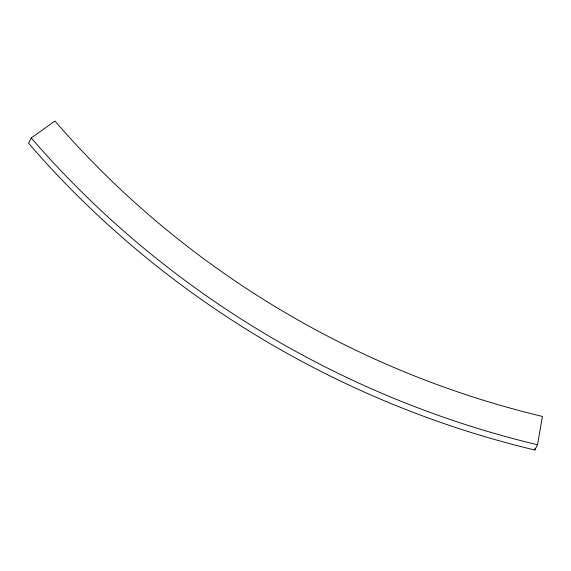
<?xml version="1.0" encoding="UTF-8"?>
<svg xmlns="http://www.w3.org/2000/svg" width="571" height="571" viewBox="0 0 571 571"><rect width="100%" height="100%" fill="white"/><g stroke="black" fill="none" stroke-linecap="round" stroke-linejoin="round"><path stroke-width="0.86" d="M534.827 450.005L537.547 444.759L542.45 416.416A833.824 739.616 27.4 0 1 54.952 120.995L31.269 137.961L28.55 143.207A865.936 768.095 27.4 0 0 534.827 450.005L535.127 448.292M537.547 444.759A865.936 768.095 27.4 0 1 31.269 137.961"/></g></svg>
